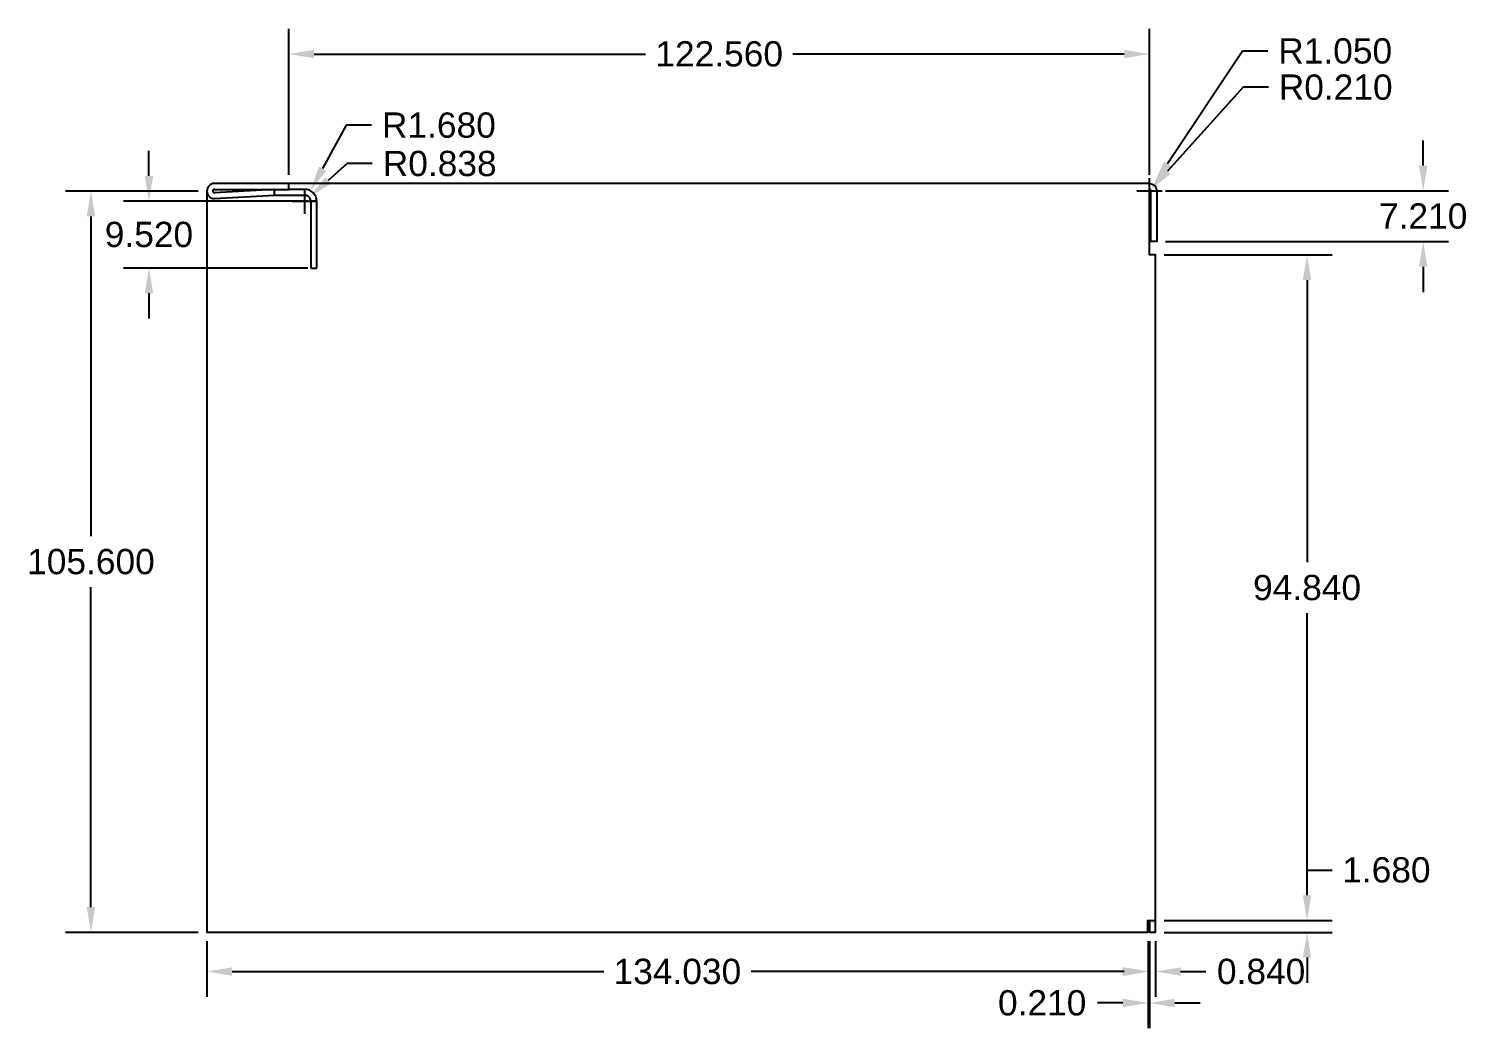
# Model space of a CAD drawing. Header units: millimetres. Extents: x 22 to 550, y 3 to 322.
# Drawn here: x 345.4 to 550.1, y 3.3 to 145.7 of the extents above; entities that cross this region are included whole.
import ezdxf

# ---------------------------------------------------------------- set-up
doc = ezdxf.new("R2010")
doc.units = ezdxf.units.MM
doc.linetypes.add('ACAD_ISO10W100', pattern=[18, 12, -3, 0, -3])
for name, color, linetype in [('Contur', 4, 'Continuous'), ('Cote', 3, 'Continuous'), ('Linii Ascunse', 2, 'ACAD_ISO10W100')]:
    doc.layers.add(name, color=color, linetype=linetype)
doc.styles.get("Standard").update_dxf_attribs({"font": 'Arial.ttf'})
doc.dimstyles.get("Standard").update_dxf_attribs({"dimscale": 20, "dimtxt": 0.18, "dimasz": 0.18, "dimexe": 0.18, "dimexo": 0.0625, "dimgap": 0.09, "dimtad": 0, "dimtih": 1, "dimtoh": 1, "dimdec": 3, "dimzin": 0, "dimdsep": 46, "dimtxsty": 'Standard', "dimcen": 0.09, "dimadec": 0, "dimazin": 0, "dimtfac": 1, "dimtdec": 3, "dimtofl": 0, "dimtmove": 0, "dimatfit": 3, "dimfxl": 1, "dimtolj": 1, "dimtzin": 0, "dimarcsym": 0})

# ---------------------------------------------------------------- blocks, each defined once
blk = doc.blocks.new('*D3')
at = {"layer": 'Cote', "color": 0, "lineweight": -2, "transparency": 16777216}
for p, q in [((370.78, 15.7), (370.78, 7.76)), ((504.81, 15.7), (504.81, 7.76)), ((374.38, 11.36), (427.3, 11.36)), ((501.21, 11.36), (448.29, 11.36))]:
    blk.add_line(p, q, dxfattribs=at)
at = {"layer": 'Cote', "color": 0, "transparency": 16777216}
for points in [[(374.38, 11.96), (374.38, 10.76), (370.78, 11.36)], [(501.21, 11.96), (501.21, 10.76), (504.81, 11.36)]]:
    blk.add_solid(points, dxfattribs=at)
at = {"layer": 'Defpoints', "color": 0, "transparency": 16777216}
for p in [(370.78, 16.95), (504.81, 16.95), (504.81, 11.36)]:
    blk.add_point(p, dxfattribs=at)
at = {"layer": 'Cote', "color": 0, "transparency": 16777216, "insert": (437.79, 11.36), "char_height": 3.6, "attachment_point": 5}
blk.add_mtext('\\A1;134.030', dxfattribs=at)
blk = doc.blocks.new('*D4')
at = {"layer": 'Cote', "color": 0, "lineweight": -2, "transparency": 16777216}
for p, q in [((504.81, 15.7), (504.81, 3.29)), ((505.02, 15.7), (505.02, 3.29)), ((501.21, 6.89), (497.61, 6.89)), ((508.62, 6.89), (512.22, 6.89))]:
    blk.add_line(p, q, dxfattribs=at)
at = {"layer": 'Cote', "color": 0, "transparency": 16777216}
for points in [[(501.21, 7.49), (501.21, 6.29), (504.81, 6.89)], [(508.62, 7.49), (508.62, 6.29), (505.02, 6.89)]]:
    blk.add_solid(points, dxfattribs=at)
at = {"layer": 'Defpoints', "color": 0, "transparency": 16777216}
for p in [(504.81, 16.95), (505.02, 16.95), (505.02, 6.89)]:
    blk.add_point(p, dxfattribs=at)
at = {"layer": 'Cote', "color": 0, "transparency": 16777216, "insert": (489.74, 6.89), "char_height": 3.6, "attachment_point": 5}
blk.add_mtext('\\A1;0.210', dxfattribs=at)
blk = doc.blocks.new('*D5')
at = {"layer": 'Cote', "color": 0, "lineweight": -2, "transparency": 16777216}
for p, q in [((505.02, 15.7), (505.02, 7.76)), ((505.86, 15.7), (505.86, 7.76)), ((501.42, 11.36), (497.82, 11.36)), ((509.46, 11.36), (513.06, 11.36))]:
    blk.add_line(p, q, dxfattribs=at)
at = {"layer": 'Cote', "color": 0, "transparency": 16777216}
for points in [[(501.42, 11.96), (501.42, 10.76), (505.02, 11.36)], [(509.46, 11.96), (509.46, 10.76), (505.86, 11.36)]]:
    blk.add_solid(points, dxfattribs=at)
at = {"layer": 'Defpoints', "color": 0, "transparency": 16777216}
for p in [(505.02, 16.95), (505.86, 16.95), (505.86, 11.36)]:
    blk.add_point(p, dxfattribs=at)
at = {"layer": 'Cote', "color": 0, "transparency": 16777216, "insert": (520.92, 11.36), "char_height": 3.6, "attachment_point": 5}
blk.add_mtext('\\A1;0.840', dxfattribs=at)
blk = doc.blocks.new('*D6')
at = {"layer": 'Cote', "color": 0, "lineweight": -2, "transparency": 16777216}
for p, q in [((527.46, 22.23), (527.46, 25.83)), ((527.46, 25.83), (531.06, 25.83)), ((507.11, 18.63), (531.06, 18.63)), ((507.11, 16.95), (531.06, 16.95)), ((527.46, 13.35), (527.46, 9.75))]:
    blk.add_line(p, q, dxfattribs=at)
at = {"layer": 'Cote', "color": 0, "transparency": 16777216}
for points in [[(526.86, 22.23), (528.06, 22.23), (527.46, 18.63)], [(526.86, 13.35), (528.06, 13.35), (527.46, 16.95)]]:
    blk.add_solid(points, dxfattribs=at)
at = {"layer": 'Defpoints', "color": 0, "transparency": 16777216}
for p in [(505.86, 18.63), (527.46, 18.63), (505.86, 16.95)]:
    blk.add_point(p, dxfattribs=at)
at = {"layer": 'Cote', "color": 0, "transparency": 16777216, "insert": (538.76, 25.83), "char_height": 3.6, "attachment_point": 5}
blk.add_mtext('\\A1;1.680', dxfattribs=at)
blk = doc.blocks.new('*D7')
at = {"layer": 'Cote', "color": 0, "lineweight": -2, "transparency": 16777216}
for p, q in [((507.11, 113.47), (531.06, 113.47)), ((527.46, 109.87), (527.46, 69.69)), ((527.46, 22.23), (527.46, 62.42)), ((507.11, 18.63), (531.06, 18.63))]:
    blk.add_line(p, q, dxfattribs=at)
at = {"layer": 'Cote', "color": 0, "transparency": 16777216}
for points in [[(526.86, 109.87), (528.06, 109.87), (527.46, 113.47)], [(526.86, 22.23), (528.06, 22.23), (527.46, 18.63)]]:
    blk.add_solid(points, dxfattribs=at)
at = {"layer": 'Defpoints', "color": 0, "transparency": 16777216}
for p in [(505.86, 113.47), (527.46, 113.47), (505.86, 18.63)]:
    blk.add_point(p, dxfattribs=at)
at = {"layer": 'Cote', "color": 0, "transparency": 16777216, "insert": (527.46, 66.05), "char_height": 3.6, "attachment_point": 5}
blk.add_mtext('\\A1;94.840', dxfattribs=at)
blk = doc.blocks.new('*D8')
at = {"layer": 'Cote', "color": 0, "lineweight": -2, "transparency": 16777216}
for p, q in [((518.28, 142.5), (507.59, 126.45)), ((521.88, 142.5), (518.28, 142.5)), ((505.02, 120.78), (505.02, 124.38)), ((503.22, 122.58), (506.82, 122.58))]:
    blk.add_line(p, q, dxfattribs=at)
at = {"layer": 'Cote', "color": 0, "transparency": 16777216}
blk.add_solid([(507.09, 126.79), (508.09, 126.12), (505.6, 123.46)], dxfattribs=at)
at = {"layer": 'Defpoints', "color": 0, "transparency": 16777216}
for p in [(505.6, 123.46), (505.02, 122.58)]:
    blk.add_point(p, dxfattribs=at)
at = {"layer": 'Cote', "color": 0, "transparency": 16777216, "insert": (531.47, 142.5), "char_height": 3.6, "attachment_point": 5}
blk.add_mtext('\\A1;R1.050', dxfattribs=at)
blk = doc.blocks.new('*D9')
at = {"layer": 'Cote', "color": 0, "lineweight": -2, "transparency": 16777216}
for p, q in [((518.35, 137.34), (507.57, 125.41)), ((521.95, 137.34), (518.35, 137.34)), ((505.02, 120.78), (505.02, 124.38)), ((503.22, 122.58), (506.82, 122.58))]:
    blk.add_line(p, q, dxfattribs=at)
at = {"layer": 'Cote', "color": 0, "transparency": 16777216}
blk.add_solid([(507.13, 125.81), (508.02, 125.01), (505.16, 122.74)], dxfattribs=at)
at = {"layer": 'Defpoints', "color": 0, "transparency": 16777216}
for p in [(505.02, 122.58), (505.16, 122.74)]:
    blk.add_point(p, dxfattribs=at)
at = {"layer": 'Cote', "color": 0, "transparency": 16777216, "insert": (531.54, 137.34), "char_height": 3.6, "attachment_point": 5}
blk.add_mtext('\\A1;R0.210', dxfattribs=at)
blk = doc.blocks.new('*D10')
at = {"layer": 'Cote', "color": 0, "lineweight": -2, "transparency": 16777216}
for p, q in [((544, 126.18), (544, 129.78)), ((507.32, 122.58), (547.6, 122.58)), ((507.32, 115.37), (547.6, 115.37)), ((544, 111.77), (544, 108.17))]:
    blk.add_line(p, q, dxfattribs=at)
at = {"layer": 'Cote', "color": 0, "transparency": 16777216}
for points in [[(543.4, 126.18), (544.6, 126.18), (544, 122.58)], [(543.4, 111.77), (544.6, 111.77), (544, 115.37)]]:
    blk.add_solid(points, dxfattribs=at)
at = {"layer": 'Defpoints', "color": 0, "transparency": 16777216}
for p in [(506.07, 122.58), (506.07, 115.37), (544, 115.37)]:
    blk.add_point(p, dxfattribs=at)
at = {"layer": 'Cote', "color": 0, "transparency": 16777216, "insert": (544, 118.98), "char_height": 3.6, "attachment_point": 5}
blk.add_mtext('\\A1;7.210', dxfattribs=at)
blk = doc.blocks.new('*D11')
at = {"layer": 'Cote', "color": 0, "lineweight": -2, "transparency": 16777216}
for p, q in [((382.46, 124.88), (382.46, 145.68)), ((505.02, 124.88), (505.02, 145.68)), ((386.06, 142.08), (433.24, 142.08)), ((501.42, 142.08), (454.23, 142.08))]:
    blk.add_line(p, q, dxfattribs=at)
at = {"layer": 'Cote', "color": 0, "transparency": 16777216}
for points in [[(386.06, 142.68), (386.06, 141.48), (382.46, 142.08)], [(501.42, 142.68), (501.42, 141.48), (505.02, 142.08)]]:
    blk.add_solid(points, dxfattribs=at)
at = {"layer": 'Defpoints', "color": 0, "transparency": 16777216}
for p in [(382.46, 142.08), (382.46, 123.63), (505.02, 123.63)]:
    blk.add_point(p, dxfattribs=at)
at = {"layer": 'Cote', "color": 0, "transparency": 16777216, "insert": (443.74, 142.08), "char_height": 3.6, "attachment_point": 5}
blk.add_mtext('\\A1;122.560', dxfattribs=at)
blk = doc.blocks.new('*D12')
at = {"layer": 'Cote', "color": 0, "lineweight": -2, "transparency": 16777216}
for p, q in [((369.53, 122.55), (350.67, 122.55)), ((354.27, 118.95), (354.27, 73.39)), ((354.27, 20.55), (354.27, 66.12)), ((369.53, 16.95), (350.67, 16.95))]:
    blk.add_line(p, q, dxfattribs=at)
at = {"layer": 'Cote', "color": 0, "transparency": 16777216}
for points in [[(353.67, 118.95), (354.87, 118.95), (354.27, 122.55)], [(353.67, 20.55), (354.87, 20.55), (354.27, 16.95)]]:
    blk.add_solid(points, dxfattribs=at)
at = {"layer": 'Defpoints', "color": 0, "transparency": 16777216}
for p in [(370.78, 122.55), (354.27, 16.95), (370.78, 16.95)]:
    blk.add_point(p, dxfattribs=at)
at = {"layer": 'Cote', "color": 0, "transparency": 16777216, "insert": (354.27, 69.75), "char_height": 3.6, "attachment_point": 5}
blk.add_mtext('\\A1;105.600', dxfattribs=at)
blk = doc.blocks.new('*D13')
at = {"layer": 'Cote', "color": 0, "lineweight": -2, "transparency": 16777216}
for p, q in [((390.63, 131.93), (387.26, 125.75)), ((394.23, 131.93), (390.63, 131.93)), ((384.74, 119.31), (384.74, 122.91)), ((382.94, 121.11), (386.54, 121.11))]:
    blk.add_line(p, q, dxfattribs=at)
at = {"layer": 'Cote', "color": 0, "transparency": 16777216}
blk.add_solid([(386.73, 126.04), (387.79, 125.46), (385.54, 122.59)], dxfattribs=at)
at = {"layer": 'Defpoints', "color": 0, "transparency": 16777216}
for p in [(384.74, 121.11), (385.54, 122.59)]:
    blk.add_point(p, dxfattribs=at)
at = {"layer": 'Cote', "color": 0, "transparency": 16777216, "insert": (403.82, 131.93), "char_height": 3.6, "attachment_point": 5}
blk.add_mtext('\\A1;R1.680', dxfattribs=at)
blk = doc.blocks.new('*D14')
at = {"layer": 'Cote', "color": 0, "lineweight": -2, "transparency": 16777216}
for p, q in [((390.74, 126.46), (388.05, 124.07)), ((394.34, 126.46), (390.74, 126.46)), ((384.74, 119.32), (384.74, 122.92)), ((382.94, 121.12), (386.54, 121.12))]:
    blk.add_line(p, q, dxfattribs=at)
at = {"layer": 'Cote', "color": 0, "transparency": 16777216}
blk.add_solid([(387.65, 124.52), (388.45, 123.62), (385.36, 121.67)], dxfattribs=at)
at = {"layer": 'Defpoints', "color": 0, "transparency": 16777216}
for p in [(384.74, 121.12), (385.36, 121.67)]:
    blk.add_point(p, dxfattribs=at)
at = {"layer": 'Cote', "color": 0, "transparency": 16777216, "insert": (403.94, 126.46), "char_height": 3.6, "attachment_point": 5}
blk.add_mtext('\\A1;R0.838', dxfattribs=at)
blk = doc.blocks.new('*D15')
at = {"layer": 'Cote', "color": 0, "lineweight": -2, "transparency": 16777216}
for p, q in [((362.53, 124.71), (362.53, 128.31)), ((385.17, 121.11), (358.93, 121.11)), ((385.17, 111.59), (358.93, 111.59)), ((362.53, 107.99), (362.53, 104.39))]:
    blk.add_line(p, q, dxfattribs=at)
at = {"layer": 'Cote', "color": 0, "transparency": 16777216}
for points in [[(361.93, 124.71), (363.13, 124.71), (362.53, 121.11)], [(361.93, 107.99), (363.13, 107.99), (362.53, 111.59)]]:
    blk.add_solid(points, dxfattribs=at)
at = {"layer": 'Defpoints', "color": 0, "transparency": 16777216}
for p in [(386.42, 121.11), (362.53, 111.59), (386.42, 111.59)]:
    blk.add_point(p, dxfattribs=at)
at = {"layer": 'Cote', "color": 0, "transparency": 16777216, "insert": (362.53, 116.35), "char_height": 3.6, "attachment_point": 5}
blk.add_mtext('\\A1;9.520', dxfattribs=at)

msp = doc.modelspace()

# ---------------------------------------------------------------- linework, layer by layer
at = {"layer": 'Contur'}
for points in [[(382.4568, 123.6333), (371.8568, 123.6333, 0.41421356), (370.7768, 122.5533, 0.41421356)], [(505.8568, 105.5233), (505.8568, 113.4733), (505.0168, 113.4733), (505.0168, 123.6333), (505.0168, 123.6333, -0.41421356), (506.0668, 122.5833), (506.0668, 122.5833), (506.0668, 115.3733), (505.2268, 115.3733), (505.2268, 122.5833)], [(505.2268, 122.5833), (505.2268, 122.5833, 0.41421356), (505.0168, 122.7933), (505.0168, 122.7933)]]:
    msp.add_lwpolyline(points, format="xyb", dxfattribs=at)
for points in [[(505.0168, 123.6333), (382.4568, 123.6333)], [(370.7768, 122.5533), (370.7768, 16.9533), (504.8068, 16.9533), (504.8068, 18.6333), (505.0168, 18.6333), (505.0168, 16.9533), (505.8568, 16.9533), (505.8568, 18.6333), (505.8568, 105.5233)], [(505.0168, 18.6333), (505.8568, 18.6333)]]:
    msp.add_lwpolyline(points, dxfattribs=at)
at = {"layer": 'Linii Ascunse'}
for points in [[(380.4231, 122.7921, 0.01087068), (380.3762, 122.7905), (371.8568, 122.3133, -1), (371.8568, 122.7933), (382.4568, 122.7933), (382.4568, 123.6333)], [(370.7768, 122.5533, 0.41421356), (371.8568, 121.4733), (380.4231, 121.9531), (380.4231, 122.7921)], [(384.7371, 122.7933), (384.7371, 122.7933, -0.41421356), (386.4171, 121.1133), (386.4171, 121.1133), (385.5771, 121.1133), (385.5771, 121.1151, 0.41421356), (384.7391, 121.9531), (384.7371, 121.9531)]]:
    msp.add_lwpolyline(points, format="xyb", dxfattribs=at)
for points in [[(380.4231, 121.9531), (384.7371, 121.9531), (384.7371, 122.7933), (382.4568, 122.7933)], [(385.5771, 121.1133), (385.5771, 111.5933), (386.4171, 111.5933), (386.4171, 121.1133)]]:
    msp.add_lwpolyline(points, dxfattribs=at)

# ---------------------------------------------------------------- dimensions: what is measured, and where the dimension line sits
at = {"layer": 'Cote'}
for base, p1, p2, picture, middle in [((382.4568, 142.0811), (505.0168, 123.6333), (382.4568, 123.6333), '*D11', (443.7368, 142.0811)), ((504.8068, 11.3618), (370.7768, 16.9533), (504.8068, 16.9533), '*D3', (437.7918, 11.3618)), ((505.8568, 11.3618), (505.0168, 16.9533), (505.8568, 16.9533), '*D5', (520.9247, 11.3618))]:
    dim = msp.add_linear_dim(base=base, p1=p1, p2=p2, dimstyle='Standard', dxfattribs=at)
    dim.commit()
    dim.dimension.update_dxf_attribs({"geometry": picture, "text_midpoint": middle})
for center, mpoint, picture, middle in [((505.0168, 122.5833), (505.5988, 123.4573), '*D8', (531.4686, 142.4962)), ((505.0168, 122.5833), (505.1575, 122.7392), '*D9', (531.5382, 137.3424)), ((384.7371, 121.1133), (385.5401, 122.589), '*D13', (403.8158, 131.9345))]:
    dim = msp.add_radius_dim(center=center, mpoint=mpoint, dimstyle='Standard', dxfattribs=at)
    dim.commit()
    dim.dimension.update_dxf_attribs({"geometry": picture, "text_midpoint": middle, "dimtype": 164})
dim = msp.add_linear_dim(base=(543.9982, 115.3733), p1=(506.0668, 122.5833), p2=(506.0668, 115.3733), angle=90, dimstyle='Standard', dxfattribs=at)
dim.commit()
dim.dimension.update_dxf_attribs({"geometry": '*D10', "text_midpoint": (543.9982, 118.9783), "dimtype": 160})
for base, p1, p2, picture, middle in [((362.5305, 111.5933), (386.4171, 121.1133), (386.4171, 111.5933), '*D15', (362.5305, 116.3533)), ((354.2731, 16.9533), (370.7768, 122.5533), (370.7768, 16.9533), '*D12', (354.2731, 69.7533)), ((527.4641, 113.4733), (505.8568, 18.6333), (505.8568, 113.4733), '*D7', (527.4641, 66.0533)), ((527.4641, 18.6333), (505.8568, 16.9533), (505.8568, 18.6333), '*D6', (538.7626, 25.8333))]:
    dim = msp.add_linear_dim(base=base, p1=p1, p2=p2, angle=90, dimstyle='Standard', dxfattribs=at)
    dim.commit()
    dim.dimension.update_dxf_attribs({"geometry": picture, "text_midpoint": middle})
dim = msp.add_radius_dim(center=(384.7391, 121.1151), mpoint=(385.3646, 121.6728), dimstyle='Standard', dxfattribs=at)
dim.commit()
dim.dimension.update_dxf_attribs({"geometry": '*D14', "text_midpoint": (403.939, 126.4645)})
dim = msp.add_linear_dim(base=(505.0168, 6.8861), p1=(504.8068, 16.9533), p2=(505.0168, 16.9533), dimstyle='Standard', dxfattribs=at)
dim.commit()
dim.dimension.update_dxf_attribs({"geometry": '*D4', "text_midpoint": (489.7388, 6.8861), "dimtype": 160})

doc.saveas('drawing.dxf')
